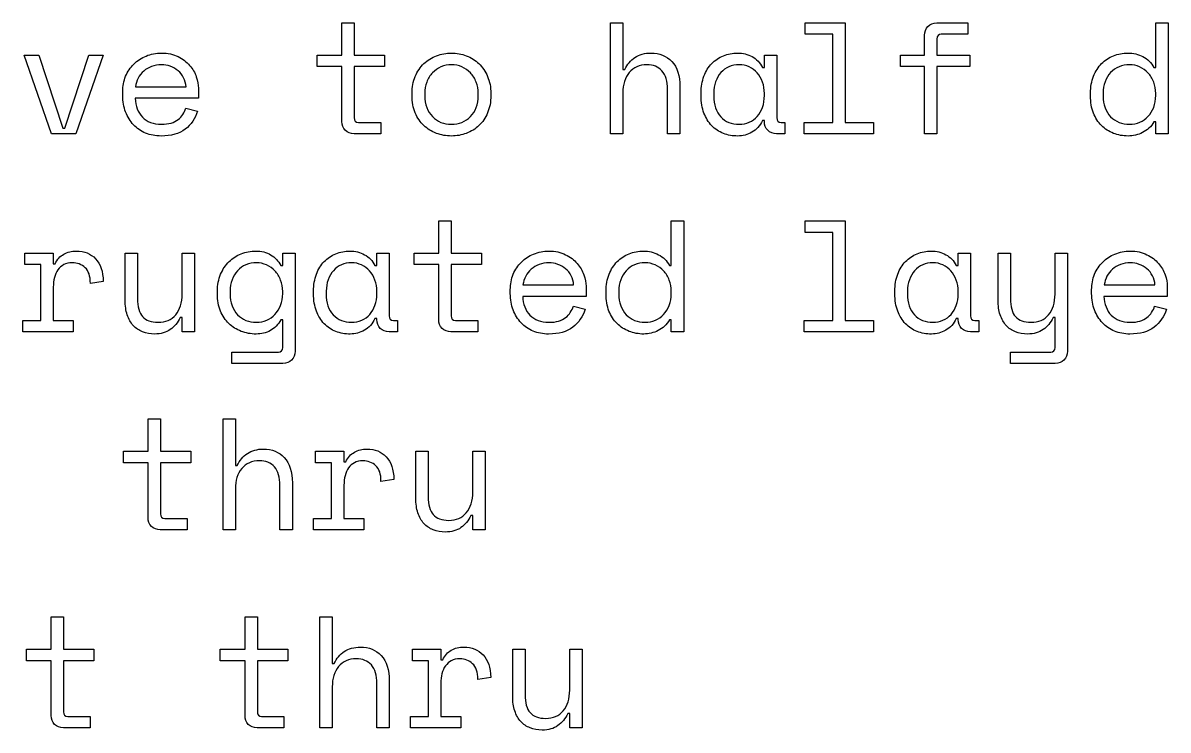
# Model space of a CAD drawing. Extents: x 0 to 841, y 0 to 662.
# Drawn here: x 238.06 to 268.68, y 611.16 to 630.06 of the extents above; entities that cross this region are included whole.
import ezdxf

# ---------------------------------------------------------------- set-up
doc = ezdxf.new("R2010")
doc.units = 0
doc.layers.get('0').update_dxf_attribs({"linetype": 'CONTINUOUS'})

msp = doc.modelspace()

# ---------------------------------------------------------------- linework, layer by layer
at = {"color": 4}
for points in [[(245.928089, 629.197337), (246.588489, 629.197337), (246.588489, 630.060937), (246.918689, 630.060937), (246.918689, 629.197337), (247.731489, 629.197337), (247.731489, 628.892537), (246.918689, 628.892537), (246.918689, 627.529404)], [(254.102649, 627.097604), (253.772449, 627.097604), (253.772449, 630.060937), (254.102649, 630.060937), (254.102649, 628.816337), (254.153449, 628.816337)], [(262.497333, 630.060937), (263.327066, 630.060937), (263.327066, 629.756137), (262.615866, 629.756137)], [(268.30124, 628.867137), (268.35204, 628.867137), (268.35204, 630.060937), (268.682239, 630.060937), (268.682239, 627.097604), (268.35204, 627.097604), (268.35204, 627.419337)], [(261.523667, 629.197337), (262.171367, 629.197337), (262.171367, 629.730737)], [(262.501566, 629.629137), (262.501566, 629.197337), (263.377866, 629.197337), (263.377866, 628.892537), (262.501566, 628.892537), (262.501566, 627.097604), (262.171367, 627.097604), (262.171367, 628.892537), (261.523667, 628.892537), (261.523667, 629.197337)], [(246.588489, 627.427804), (246.588489, 628.892537), (245.928089, 628.892537), (245.928089, 629.197337)], [(257.836434, 628.867137), (257.887234, 628.867137), (257.887234, 629.197337), (258.217434, 629.197337), (258.217434, 627.529404)], [(240.729563, 628.12207), (240.729563, 628.22367)], [(242.753096, 628.316804), (242.753096, 628.04587), (241.059763, 628.04587)], [(241.068229, 628.35067), (242.422896, 628.35067)], [(248.463853, 628.12207), (248.463853, 628.17287)], [(248.802519, 628.17287), (248.802519, 628.12207)], [(250.233386, 628.12207), (250.233386, 628.17287)], [(250.572052, 628.17287), (250.572052, 628.12207)], [(254.102649, 628.189804), (254.102649, 627.097604)], [(255.626648, 628.35067), (255.626648, 627.097604), (255.296448, 627.097604), (255.296448, 628.282937)], [(256.193902, 628.113604), (256.193902, 628.181337)], [(256.532568, 628.181337), (256.532568, 628.113604)], [(257.887234, 628.12207), (257.887234, 628.17287)], [(266.607907, 628.113604), (266.607907, 628.181337)], [(266.946573, 628.181337), (266.946573, 628.113604)], [(268.35204, 628.12207), (268.35204, 628.17287)], [(242.414429, 627.783404), (242.727696, 627.698737)], [(247.032989, 627.402404), (247.629889, 627.402404), (247.629889, 627.097604), (246.914456, 627.097604)], [(257.887234, 627.453204), (257.836434, 627.453204)], [(257.887234, 627.427804), (257.887234, 627.453204)], [(258.331734, 627.402404), (258.437568, 627.402404), (258.437568, 627.097604), (258.213201, 627.097604)], [(268.35204, 627.419337), (268.30124, 627.419337)], [(248.518886, 623.905672), (249.179286, 623.905672), (249.179286, 624.769271), (249.509486, 624.769271), (249.509486, 623.905672), (250.322286, 623.905672), (250.322286, 623.600872), (249.509486, 623.600872), (249.509486, 622.237739)], [(255.347248, 623.575472), (255.398048, 623.575472), (255.398048, 624.769271), (255.728248, 624.769271), (255.728248, 621.805939), (255.398048, 621.805939), (255.398048, 622.127672)], [(238.87113, 622.999738), (238.87113, 622.110739), (239.40453, 622.110739), (239.40453, 621.805939), (238.05833, 621.805939), (238.05833, 622.110739), (238.54093, 622.110739), (238.54093, 623.600872), (238.10913, 623.600872), (238.10913, 623.905672)], [(238.10913, 623.905672), (238.87113, 623.905672), (238.87113, 623.626272), (238.92193, 623.626272)], [(240.793063, 622.652605), (240.793063, 623.905672), (241.123263, 623.905672), (241.123263, 622.694939)], [(242.317062, 623.905672), (242.647262, 623.905672), (242.647262, 621.805939), (242.317062, 621.805939), (242.317062, 622.186939), (242.266262, 622.186939)], [(242.317062, 622.813472), (242.317062, 623.905672)], [(244.954426, 623.575472), (245.005226, 623.575472), (245.005226, 623.905672), (245.335426, 623.905672), (245.335426, 621.289472)], [(247.473256, 623.575472), (247.524056, 623.575472), (247.524056, 623.905672), (247.854256, 623.905672), (247.854256, 622.237739)], [(249.179286, 622.136139), (249.179286, 623.600872), (248.518886, 623.600872), (248.518886, 623.905672)], [(263.018033, 623.575472), (263.068833, 623.575472), (263.068833, 623.905672), (263.399033, 623.905672), (263.399033, 622.237739)], [(264.135633, 622.652605), (264.135633, 623.905672), (264.465833, 623.905672), (264.465833, 622.694939)], [(265.65964, 622.813472), (265.65964, 623.905672), (265.98984, 623.905672), (265.98984, 621.289472)], [(240.208863, 623.152138), (239.86173, 623.101338)], [(251.092749, 622.830405), (251.092749, 622.932005)], [(253.116282, 623.025138), (253.116282, 622.754205), (251.422949, 622.754205)], [(251.431419, 623.059005), (252.786085, 623.059005)], [(266.63754, 622.830405), (266.63754, 622.932005)], [(268.661073, 623.025138), (268.661073, 622.754205), (266.96774, 622.754205)], [(266.976207, 623.059005), (268.330873, 623.059005)], [(243.261093, 622.821938), (243.261093, 622.889672)], [(243.599759, 622.889672), (243.599759, 622.821938)], [(245.005226, 622.830405), (245.005226, 622.881205)], [(245.830723, 622.821938), (245.830723, 622.889672)], [(246.169389, 622.889672), (246.169389, 622.821938)], [(247.524056, 622.830405), (247.524056, 622.881205)], [(253.653915, 622.821938), (253.653915, 622.889672)], [(253.992582, 622.889672), (253.992582, 622.821938)], [(255.398048, 622.830405), (255.398048, 622.881205)], [(261.3755, 622.821938), (261.3755, 622.889672)], [(261.714167, 622.889672), (261.714167, 622.821938)], [(263.068833, 622.830405), (263.068833, 622.881205)], [(252.777616, 622.491739), (253.090882, 622.407072)], [(268.322406, 622.491739), (268.635673, 622.407072)], [(245.005226, 622.127672), (244.954426, 622.127672)], [(245.005226, 621.391072), (245.005226, 622.127672)], [(247.524056, 622.161539), (247.473256, 622.161539)], [(247.524056, 622.136139), (247.524056, 622.161539)], [(247.968556, 622.110739), (248.074389, 622.110739), (248.074389, 621.805939), (247.850022, 621.805939)], [(249.623786, 622.110739), (250.220686, 622.110739), (250.220686, 621.805939), (249.505253, 621.805939)], [(255.398048, 622.127672), (255.347248, 622.127672)], [(263.068833, 622.161539), (263.018033, 622.161539)], [(263.068833, 622.136139), (263.068833, 622.161539)], [(263.513333, 622.110739), (263.619166, 622.110739), (263.619166, 621.805939), (263.3948, 621.805939)], [(265.65964, 622.186939), (265.60884, 622.186939)], [(265.65964, 621.391072), (265.65964, 622.186939)], [(245.009459, 620.959272), (243.642093, 620.959272), (243.642093, 621.264072), (244.890926, 621.264072)], [(265.663874, 620.959272), (264.465833, 620.959272), (264.465833, 621.264072), (265.54534, 621.264072)]]:
    msp.add_lwpolyline(points, dxfattribs=at)
for points in [[(258.954034, 627.402404), (259.716034, 627.402404), (259.716034, 629.756137), (258.979434, 629.756137), (258.979434, 630.060937), (260.046234, 630.060937), (260.046234, 627.402404), (260.808234, 627.402404), (260.808234, 627.097604), (258.954034, 627.097604)], [(239.476496, 627.097604), (238.824563, 627.097604), (238.092197, 629.197337), (238.481663, 629.197337), (239.12513, 627.250004), (239.17593, 627.250004), (239.819396, 629.197337), (240.208863, 629.197337)], [(241.762496, 628.943337)], [(249.517953, 627.351604)], [(257.209901, 627.351604)], [(267.649306, 627.351604)], [(258.954034, 622.110739), (259.716034, 622.110739), (259.716034, 624.464471), (258.979434, 624.464471), (258.979434, 624.769271), (260.046234, 624.769271), (260.046234, 622.110739), (260.808234, 622.110739), (260.808234, 621.805939), (258.954034, 621.805939)], [(252.125682, 623.651672)], [(267.670473, 623.651672)], [(244.302493, 622.059939)], [(246.846723, 622.059939)], [(254.695315, 622.059939)], [(262.3915, 622.059939)]]:
    msp.add_lwpolyline(points, close=True, dxfattribs=at)
at = {"color": 1}
for points in [[(240.746496, 618.614005), (241.406896, 618.614005), (241.406896, 619.477605), (241.737096, 619.477605), (241.737096, 618.614005), (242.549896, 618.614005), (242.549896, 618.309205), (241.737096, 618.309205), (241.737096, 616.946072)], [(243.739459, 616.514272), (243.409259, 616.514272), (243.409259, 619.477605), (243.739459, 619.477605), (243.739459, 618.233005), (243.790259, 618.233005)], [(241.406896, 616.844472), (241.406896, 618.309205), (240.746496, 618.309205), (240.746496, 618.614005)], [(246.643523, 617.708072), (246.643523, 616.819072), (247.176922, 616.819072), (247.176922, 616.514272), (245.830723, 616.514272), (245.830723, 616.819072), (246.313323, 616.819072), (246.313323, 618.309205), (245.881523, 618.309205), (245.881523, 618.614005)], [(245.881523, 618.614005), (246.643523, 618.614005), (246.643523, 618.334605), (246.694323, 618.334605)], [(248.565453, 617.360939), (248.565453, 618.614005), (248.895653, 618.614005), (248.895653, 617.403272)], [(250.089452, 618.614005), (250.419652, 618.614005), (250.419652, 616.514272), (250.089452, 616.514272), (250.089452, 616.895272), (250.038652, 616.895272)], [(250.089452, 617.521805), (250.089452, 618.614005)], [(245.263459, 617.767339), (245.263459, 616.514272), (244.933259, 616.514272), (244.933259, 617.699605)], [(247.981256, 617.860472), (247.634122, 617.809672)], [(243.739459, 617.606472), (243.739459, 616.514272)], [(241.851396, 616.819072), (242.448296, 616.819072), (242.448296, 616.514272), (241.732863, 616.514272)]]:
    msp.add_lwpolyline(points, dxfattribs=at)
at = {"color": 5}
for points in [[(238.155697, 613.32234), (238.816097, 613.32234), (238.816097, 614.185939), (239.146297, 614.185939), (239.146297, 613.32234), (239.959096, 613.32234), (239.959096, 613.01754), (239.146297, 613.01754), (239.146297, 611.654407)], [(243.337293, 613.32234), (243.997693, 613.32234), (243.997693, 614.185939), (244.327893, 614.185939), (244.327893, 613.32234), (245.140692, 613.32234), (245.140692, 613.01754), (244.327893, 613.01754), (244.327893, 611.654407)], [(246.330256, 611.222607), (246.000056, 611.222607), (246.000056, 614.185939), (246.330256, 614.185939), (246.330256, 612.94134), (246.381056, 612.94134)], [(238.816097, 611.552807), (238.816097, 613.01754), (238.155697, 613.01754), (238.155697, 613.32234)], [(243.997693, 611.552807), (243.997693, 613.01754), (243.337293, 613.01754), (243.337293, 613.32234)], [(249.234319, 612.416407), (249.234319, 611.527407), (249.767719, 611.527407), (249.767719, 611.222607), (248.421519, 611.222607), (248.421519, 611.527407), (248.904119, 611.527407), (248.904119, 613.01754), (248.472319, 613.01754), (248.472319, 613.32234)], [(248.472319, 613.32234), (249.234319, 613.32234), (249.234319, 613.04294), (249.285119, 613.04294)], [(251.156249, 612.069273), (251.156249, 613.32234), (251.486449, 613.32234), (251.486449, 612.111607)], [(252.680249, 613.32234), (253.010449, 613.32234), (253.010449, 611.222607), (252.680249, 611.222607), (252.680249, 611.603607), (252.629449, 611.603607)], [(252.680249, 612.23014), (252.680249, 613.32234)], [(250.572052, 612.568807), (250.224919, 612.518007)], [(246.330256, 612.314807), (246.330256, 611.222607)], [(247.854256, 612.475673), (247.854256, 611.222607), (247.524056, 611.222607), (247.524056, 612.40794)], [(239.260597, 611.527407), (239.857496, 611.527407), (239.857496, 611.222607), (239.142063, 611.222607)], [(244.442192, 611.527407), (245.039092, 611.527407), (245.039092, 611.222607), (244.323659, 611.222607)]]:
    msp.add_lwpolyline(points, dxfattribs=at)
at = {"color": 4}
for points in [[(262.171367, 629.730737), (262.171367, 629.826692), (262.201, 629.905714), (262.260267, 629.967803)], [(262.260267, 629.967803), (262.322355, 630.029892), (262.401378, 630.060937), (262.497333, 630.060937)], [(262.615866, 629.756137), (262.539666, 629.756137), (262.501566, 629.713803), (262.501566, 629.629137)], [(241.025896, 628.96027), (241.119029, 629.053403), (241.227685, 629.12537), (241.351863, 629.17617)], [(241.351863, 629.17617), (241.478863, 629.229792), (241.61574, 629.256603), (241.762496, 629.256603)], [(241.762496, 629.256603), (241.934651, 629.256603), (242.082818, 629.224148), (242.206996, 629.159237)], [(242.206996, 629.159237), (242.333996, 629.097148), (242.437007, 629.019537), (242.516029, 628.926404)], [(248.781353, 628.97297), (248.88013, 629.066103), (248.993019, 629.136659), (249.120019, 629.184637)], [(249.120019, 629.184637), (249.247019, 629.232615), (249.379664, 629.256603), (249.517953, 629.256603)], [(249.517953, 629.256603), (249.656241, 629.256603), (249.788886, 629.232615), (249.915886, 629.184637)], [(249.915886, 629.184637), (250.042886, 629.136659), (250.154363, 629.066103), (250.250319, 628.97297)], [(254.153449, 628.816337), (254.21836, 628.951804), (254.308671, 629.059048), (254.424382, 629.13807)], [(254.424382, 629.13807), (254.542915, 629.217092), (254.686848, 629.256603), (254.856182, 629.256603)], [(254.856182, 629.256603), (255.084782, 629.256603), (255.269637, 629.180403), (255.410748, 629.028003)], [(255.410748, 629.028003), (255.554682, 628.878426), (255.626648, 628.652648), (255.626648, 628.35067)], [(256.477535, 628.97297), (256.567846, 629.066103), (256.672268, 629.136659), (256.790801, 629.184637)], [(256.790801, 629.184637), (256.909335, 629.232615), (257.034924, 629.256603), (257.167568, 629.256603)], [(257.167568, 629.256603), (257.311501, 629.256603), (257.441323, 629.224148), (257.557034, 629.159237)], [(257.557034, 629.159237), (257.675568, 629.097148), (257.768701, 628.999781), (257.836434, 628.867137)], [(266.90424, 628.97297), (266.994551, 629.066103), (267.100384, 629.136659), (267.22174, 629.184637)], [(267.22174, 629.184637), (267.343095, 629.232615), (267.471506, 629.256603), (267.606973, 629.256603)], [(267.606973, 629.256603), (267.750906, 629.256603), (267.884962, 629.224148), (268.00914, 629.159237)], [(268.00914, 629.159237), (268.13614, 629.097148), (268.233506, 628.999781), (268.30124, 628.867137)], [(240.805763, 628.634304), (240.859385, 628.761304), (240.932763, 628.869959), (241.025896, 628.96027)], [(241.288363, 628.774004), (241.229096, 628.720381), (241.179707, 628.656881), (241.140196, 628.583504)], [(241.500029, 628.89677), (241.421007, 628.868548), (241.350452, 628.827626), (241.288363, 628.774004)], [(241.762496, 628.943337), (241.669363, 628.943337), (241.581874, 628.927815), (241.500029, 628.89677)], [(241.999562, 628.901004), (241.923362, 628.929226), (241.84434, 628.943337), (241.762496, 628.943337)], [(242.206996, 628.78247), (242.147729, 628.83327), (242.078585, 628.872781), (241.999562, 628.901004)], [(242.355162, 628.596204), (242.318473, 628.669581), (242.269085, 628.73167), (242.206996, 628.78247)], [(242.516029, 628.926404), (242.597873, 628.83327), (242.65714, 628.73167), (242.693829, 628.621604)], [(248.548519, 628.63007), (248.607786, 628.765537), (248.685397, 628.879837), (248.781353, 628.97297)], [(249.009953, 628.727437), (248.945042, 628.659704), (248.894242, 628.577859), (248.857553, 628.481904)], [(249.238553, 628.88407), (249.151064, 628.847381), (249.074864, 628.79517), (249.009953, 628.727437)], [(249.517953, 628.943337), (249.419175, 628.943337), (249.326041, 628.923581), (249.238553, 628.88407)], [(249.797352, 628.88407), (249.709864, 628.923581), (249.61673, 628.943337), (249.517953, 628.943337)], [(250.025952, 628.727437), (249.961041, 628.79517), (249.884841, 628.847381), (249.797352, 628.88407)], [(250.178352, 628.481904), (250.141663, 628.577859), (250.090863, 628.659704), (250.025952, 628.727437)], [(250.250319, 628.97297), (250.349097, 628.879837), (250.426708, 628.765537), (250.483152, 628.63007)], [(254.271982, 628.735904), (254.159093, 628.600437), (254.102649, 628.418404), (254.102649, 628.189804)], [(254.746115, 628.943337), (254.545737, 628.943337), (254.387693, 628.874192), (254.271982, 628.735904)], [(255.148282, 628.778237), (255.049504, 628.888304), (254.915448, 628.943337), (254.746115, 628.943337)], [(255.296448, 628.282937), (255.296448, 628.50307), (255.247059, 628.66817), (255.148282, 628.778237)], [(256.270101, 628.638537), (256.320901, 628.771181), (256.390046, 628.882659), (256.477535, 628.97297)], [(256.723068, 628.73167), (256.663801, 628.666759), (256.617235, 628.586326), (256.583368, 628.49037)], [(256.938968, 628.888304), (256.857124, 628.851615), (256.785157, 628.799404), (256.723068, 628.73167)], [(257.209901, 628.943337), (257.111123, 628.943337), (257.020812, 628.924992), (256.938968, 628.888304)], [(257.476601, 628.88407), (257.394757, 628.923581), (257.305857, 628.943337), (257.209901, 628.943337)], [(257.692501, 628.727437), (257.633234, 628.79517), (257.561268, 628.847381), (257.476601, 628.88407)], [(257.836434, 628.481904), (257.802568, 628.577859), (257.75459, 628.659704), (257.692501, 628.727437)], [(266.68834, 628.634304), (266.741962, 628.76977), (266.813929, 628.882659), (266.90424, 628.97297)], [(267.14554, 628.73167), (267.083451, 628.663937), (267.034062, 628.583504), (266.997373, 628.49037)], [(267.369906, 628.888304), (267.28524, 628.851615), (267.210451, 628.799404), (267.14554, 628.73167)], [(267.649306, 628.943337), (267.550529, 628.943337), (267.457395, 628.924992), (267.369906, 628.888304)], [(267.92024, 628.88407), (267.835573, 628.923581), (267.745262, 628.943337), (267.649306, 628.943337)], [(268.144606, 628.727437), (268.082517, 628.79517), (268.007729, 628.847381), (267.92024, 628.88407)], [(268.297006, 628.481904), (268.260317, 628.577859), (268.209517, 628.659704), (268.144606, 628.727437)], [(240.729563, 628.22367), (240.729563, 628.370426), (240.754963, 628.507304), (240.805763, 628.634304)], [(241.140196, 628.583504), (241.103507, 628.512948), (241.079518, 628.435337), (241.068229, 628.35067)], [(242.422896, 628.35067), (242.417251, 628.440981), (242.394673, 628.522826), (242.355162, 628.596204)], [(242.693829, 628.621604), (242.73334, 628.511537), (242.753096, 628.409937), (242.753096, 628.316804)], [(248.463853, 628.17287), (248.463853, 628.345026), (248.492075, 628.497426), (248.548519, 628.63007)], [(248.857553, 628.481904), (248.820864, 628.38877), (248.802519, 628.285759), (248.802519, 628.17287)], [(250.233386, 628.17287), (250.233386, 628.285759), (250.215041, 628.38877), (250.178352, 628.481904)], [(250.483152, 628.63007), (250.542419, 628.497426), (250.572052, 628.345026), (250.572052, 628.17287)], [(256.193902, 628.181337), (256.193902, 628.353493), (256.219302, 628.505893), (256.270101, 628.638537)], [(256.583368, 628.49037), (256.549501, 628.397237), (256.532568, 628.294226), (256.532568, 628.181337)], [(257.887234, 628.17287), (257.887234, 628.285759), (257.870301, 628.38877), (257.836434, 628.481904)], [(266.607907, 628.181337), (266.607907, 628.35067), (266.634718, 628.501659), (266.68834, 628.634304)], [(266.997373, 628.49037), (266.963507, 628.397237), (266.946573, 628.294226), (266.946573, 628.181337)], [(268.35204, 628.17287), (268.35204, 628.285759), (268.333695, 628.38877), (268.297006, 628.481904)], [(240.805763, 627.681804), (240.754963, 627.814448), (240.729563, 627.961204), (240.729563, 628.12207)], [(248.548519, 627.656404), (248.492075, 627.79187), (248.463853, 627.947093), (248.463853, 628.12207)], [(248.802519, 628.12207), (248.802519, 628.003537), (248.820864, 627.896293), (248.857553, 627.800337)], [(250.178352, 627.800337), (250.215041, 627.896293), (250.233386, 628.003537), (250.233386, 628.12207)], [(250.572052, 628.12207), (250.572052, 627.947093), (250.542419, 627.79187), (250.483152, 627.656404)], [(256.270101, 627.652171), (256.219302, 627.784815), (256.193902, 627.938626), (256.193902, 628.113604)], [(256.532568, 628.113604), (256.532568, 627.873715), (256.594657, 627.686037), (256.718835, 627.550571)], [(257.836434, 627.80457), (257.870301, 627.900526), (257.887234, 628.006359), (257.887234, 628.12207)], [(266.684107, 627.652171), (266.633307, 627.787637), (266.607907, 627.941448), (266.607907, 628.113604)], [(266.946573, 628.113604), (266.946573, 627.99507), (266.963507, 627.889237), (266.997373, 627.796104)], [(268.297006, 627.80457), (268.333695, 627.900526), (268.35204, 628.006359), (268.35204, 628.12207)], [(241.059763, 628.04587), (241.068229, 627.837026), (241.13314, 627.669104), (241.254496, 627.542104)], [(248.857553, 627.800337), (248.894242, 627.707204), (248.945042, 627.626771), (249.009953, 627.559037)], [(250.025952, 627.559037), (250.090863, 627.626771), (250.141663, 627.707204), (250.178352, 627.800337)], [(257.696734, 627.563271), (257.756001, 627.631004), (257.802568, 627.711437), (257.836434, 627.80457)], [(266.997373, 627.796104), (267.034062, 627.702971), (267.083451, 627.622537), (267.14554, 627.554804)], [(268.144606, 627.563271), (268.209517, 627.631004), (268.260317, 627.711437), (268.297006, 627.80457)], [(241.017429, 627.338904), (240.927118, 627.434859), (240.856563, 627.549159), (240.805763, 627.681804)], [(241.254496, 627.542104), (241.375852, 627.415104), (241.545185, 627.351604), (241.762496, 627.351604)], [(242.206996, 627.478604), (242.260618, 627.518115), (242.302951, 627.563271), (242.333996, 627.614071)], [(242.333996, 627.614071), (242.367862, 627.667693), (242.394673, 627.724137), (242.414429, 627.783404)], [(242.727696, 627.698737), (242.668429, 627.504004), (242.558362, 627.344548), (242.397496, 627.220371)], [(246.918689, 627.529404), (246.918689, 627.444737), (246.956789, 627.402404), (247.032989, 627.402404)], [(248.781353, 627.317737), (248.685397, 627.410871), (248.607786, 627.523759), (248.548519, 627.656404)], [(249.009953, 627.559037), (249.074864, 627.491304), (249.149653, 627.439093), (249.234319, 627.402404)], [(249.797352, 627.402404), (249.884841, 627.439093), (249.961041, 627.491304), (250.025952, 627.559037)], [(250.483152, 627.656404), (250.426708, 627.523759), (250.350508, 627.410871), (250.254552, 627.317737)], [(256.477535, 627.313504), (256.390046, 627.406637), (256.320901, 627.519526), (256.270101, 627.652171)], [(256.718835, 627.550571), (256.845835, 627.417926), (257.009524, 627.351604), (257.209901, 627.351604)], [(257.480834, 627.406637), (257.565501, 627.443326), (257.637468, 627.495537), (257.696734, 627.563271)], [(258.217434, 627.529404), (258.217434, 627.444737), (258.255534, 627.402404), (258.331734, 627.402404)], [(266.900007, 627.317737), (266.809695, 627.408048), (266.737729, 627.519526), (266.684107, 627.652171)], [(267.14554, 627.554804), (267.210451, 627.489893), (267.28524, 627.439093), (267.369906, 627.402404)], [(267.924473, 627.406637), (268.00914, 627.443326), (268.082517, 627.495537), (268.144606, 627.563271)], [(241.339163, 627.114537), (241.214985, 627.16816), (241.10774, 627.242948), (241.017429, 627.338904)], [(242.397496, 627.220371), (242.239451, 627.099015), (242.024962, 627.038337), (241.754029, 627.038337)], [(241.762496, 627.351604), (241.861274, 627.351604), (241.947351, 627.362893), (242.020729, 627.385471)], [(242.020729, 627.385471), (242.094107, 627.408048), (242.156196, 627.439093), (242.206996, 627.478604)], [(246.677389, 627.190737), (246.618123, 627.252826), (246.588489, 627.331848), (246.588489, 627.427804)], [(246.914456, 627.097604), (246.8185, 627.097604), (246.739478, 627.128648), (246.677389, 627.190737)], [(249.115786, 627.110304), (248.988786, 627.158282), (248.877308, 627.227426), (248.781353, 627.317737)], [(249.234319, 627.402404), (249.321808, 627.368537), (249.416353, 627.351604), (249.517953, 627.351604)], [(249.517953, 627.351604), (249.619552, 627.351604), (249.712686, 627.368537), (249.797352, 627.402404)], [(250.254552, 627.317737), (250.158597, 627.227426), (250.045708, 627.158282), (249.915886, 627.110304)], [(256.790801, 627.106071), (256.672268, 627.154048), (256.567846, 627.223193), (256.477535, 627.313504)], [(257.209901, 627.351604), (257.308679, 627.351604), (257.39899, 627.369948), (257.480834, 627.406637)], [(257.836434, 627.453204), (257.768701, 627.312093), (257.674157, 627.207671), (257.552801, 627.139937)], [(257.976134, 627.190737), (257.916868, 627.252826), (257.887234, 627.331848), (257.887234, 627.427804)], [(258.213201, 627.097604), (258.117245, 627.097604), (258.038223, 627.128648), (257.976134, 627.190737)], [(267.22174, 627.110304), (267.100384, 627.158282), (266.99314, 627.227426), (266.900007, 627.317737)], [(267.369906, 627.402404), (267.454573, 627.368537), (267.547706, 627.351604), (267.649306, 627.351604)], [(267.649306, 627.351604), (267.748084, 627.351604), (267.839806, 627.369948), (267.924473, 627.406637)], [(268.170006, 627.250004), (268.119206, 627.202026), (268.062762, 627.162515), (268.000673, 627.131471)], [(268.30124, 627.419337), (268.267373, 627.354426), (268.223628, 627.297982), (268.170006, 627.250004)], [(241.754029, 627.038337), (241.604451, 627.038337), (241.466163, 627.063737), (241.339163, 627.114537)], [(249.517953, 627.038337), (249.376841, 627.038337), (249.242786, 627.062326), (249.115786, 627.110304)], [(249.915886, 627.110304), (249.788886, 627.062326), (249.656241, 627.038337), (249.517953, 627.038337)], [(257.176035, 627.038337), (257.037746, 627.038337), (256.909335, 627.060915), (256.790801, 627.106071)], [(257.552801, 627.139937), (257.434268, 627.072204), (257.308679, 627.038337), (257.176035, 627.038337)], [(267.61544, 627.038337), (267.474329, 627.038337), (267.343095, 627.062326), (267.22174, 627.110304)], [(267.810173, 627.063737), (267.74244, 627.046804), (267.677529, 627.038337), (267.61544, 627.038337)], [(268.000673, 627.131471), (267.941406, 627.100426), (267.877906, 627.077848), (267.810173, 627.063737)], [(238.92193, 623.626272), (238.975552, 623.741983), (239.051752, 623.826649), (239.15053, 623.880272)], [(239.15053, 623.880272), (239.249308, 623.936716), (239.362196, 623.964938), (239.489196, 623.964938)], [(239.489196, 623.964938), (239.700863, 623.964938), (239.871607, 623.895794), (240.00143, 623.757505)], [(243.570126, 623.681305), (243.663259, 623.774438), (243.771915, 623.844994), (243.896093, 623.892972)], [(243.896093, 623.892972), (244.02027, 623.940949), (244.150093, 623.964938), (244.285559, 623.964938)], [(244.285559, 623.964938), (244.437959, 623.964938), (244.570604, 623.931072), (244.683492, 623.863338)], [(244.683492, 623.863338), (244.799203, 623.798427), (244.889515, 623.702472), (244.954426, 623.575472)], [(246.114356, 623.681305), (246.204667, 623.774438), (246.309089, 623.844994), (246.427623, 623.892972)], [(246.427623, 623.892972), (246.546156, 623.940949), (246.671745, 623.964938), (246.804389, 623.964938)], [(246.804389, 623.964938), (246.948323, 623.964938), (247.078145, 623.932483), (247.193856, 623.867572)], [(247.193856, 623.867572), (247.312389, 623.805483), (247.405522, 623.708116), (247.473256, 623.575472)], [(251.389083, 623.668605), (251.482216, 623.761738), (251.590872, 623.833705), (251.715052, 623.884505)], [(251.715052, 623.884505), (251.84205, 623.938127), (251.978927, 623.964938), (252.125682, 623.964938)], [(252.125682, 623.964938), (252.297838, 623.964938), (252.446005, 623.932483), (252.570182, 623.867572)], [(252.570182, 623.867572), (252.697184, 623.805483), (252.800195, 623.727872), (252.879216, 623.634738)], [(253.950249, 623.681305), (254.04056, 623.774438), (254.146393, 623.844994), (254.267749, 623.892972)], [(254.267749, 623.892972), (254.389104, 623.940949), (254.517515, 623.964938), (254.652982, 623.964938)], [(254.652982, 623.964938), (254.796915, 623.964938), (254.930971, 623.932483), (255.055148, 623.867572)], [(255.055148, 623.867572), (255.182148, 623.805483), (255.279515, 623.708116), (255.347248, 623.575472)], [(261.659133, 623.681305), (261.749444, 623.774438), (261.853867, 623.844994), (261.9724, 623.892972)], [(261.9724, 623.892972), (262.090933, 623.940949), (262.216522, 623.964938), (262.349167, 623.964938)], [(262.349167, 623.964938), (262.4931, 623.964938), (262.622922, 623.932483), (262.738633, 623.867572)], [(262.738633, 623.867572), (262.857166, 623.805483), (262.9503, 623.708116), (263.018033, 623.575472)], [(266.933873, 623.668605), (267.027007, 623.761738), (267.135662, 623.833705), (267.25984, 623.884505)], [(267.25984, 623.884505), (267.38684, 623.938127), (267.523718, 623.964938), (267.670473, 623.964938)], [(267.670473, 623.964938), (267.842629, 623.964938), (267.990795, 623.932483), (268.114973, 623.867572)], [(268.114973, 623.867572), (268.241973, 623.805483), (268.344984, 623.727872), (268.424006, 623.634738)], [(239.15053, 623.600872), (239.088441, 623.567005), (239.03623, 623.520438), (238.993897, 623.461172)], [(239.37913, 623.651672), (239.291641, 623.651672), (239.215441, 623.634738), (239.15053, 623.600872)], [(239.72203, 623.520438), (239.628896, 623.607927), (239.514596, 623.651672), (239.37913, 623.651672)], [(239.86173, 623.101338), (239.86173, 623.296072), (239.815163, 623.435772), (239.72203, 623.520438)], [(240.00143, 623.757505), (240.131252, 623.619216), (240.200396, 623.417427), (240.208863, 623.152138)], [(243.345759, 623.342638), (243.402204, 623.478105), (243.476993, 623.590994), (243.570126, 623.681305)], [(244.023093, 623.596638), (243.938426, 623.559949), (243.863637, 623.507738), (243.798726, 623.440005)], [(244.302493, 623.651672), (244.203715, 623.651672), (244.110581, 623.633327), (244.023093, 623.596638)], [(244.573426, 623.592405), (244.488759, 623.631916), (244.398448, 623.651672), (244.302493, 623.651672)], [(244.797792, 623.435772), (244.735704, 623.503505), (244.660915, 623.555716), (244.573426, 623.592405)], [(245.906923, 623.346872), (245.957723, 623.479516), (246.026867, 623.590994), (246.114356, 623.681305)], [(246.575789, 623.596638), (246.493945, 623.559949), (246.421978, 623.507738), (246.359889, 623.440005)], [(246.846723, 623.651672), (246.747945, 623.651672), (246.657634, 623.633327), (246.575789, 623.596638)], [(247.113422, 623.592405), (247.031578, 623.631916), (246.942678, 623.651672), (246.846723, 623.651672)], [(247.329322, 623.435772), (247.270056, 623.503505), (247.198089, 623.555716), (247.113422, 623.592405)], [(251.168949, 623.342638), (251.222573, 623.469638), (251.295951, 623.578294), (251.389083, 623.668605)], [(251.863219, 623.605105), (251.784195, 623.576883), (251.713638, 623.535961), (251.651549, 623.482338)], [(252.125682, 623.651672), (252.032551, 623.651672), (251.945063, 623.636149), (251.863219, 623.605105)], [(252.362749, 623.609338), (252.286549, 623.63756), (252.207527, 623.651672), (252.125682, 623.651672)], [(252.570182, 623.490805), (252.510916, 623.541605), (252.441771, 623.581116), (252.362749, 623.609338)], [(252.879216, 623.634738), (252.96106, 623.541605), (253.020328, 623.440005), (253.057018, 623.329938)], [(253.734349, 623.342638), (253.787971, 623.478105), (253.859938, 623.590994), (253.950249, 623.681305)], [(254.415915, 623.596638), (254.331249, 623.559949), (254.25646, 623.507738), (254.191549, 623.440005)], [(254.695315, 623.651672), (254.596537, 623.651672), (254.503404, 623.633327), (254.415915, 623.596638)], [(254.966248, 623.592405), (254.881582, 623.631916), (254.791271, 623.651672), (254.695315, 623.651672)], [(255.190615, 623.435772), (255.128526, 623.503505), (255.053737, 623.555716), (254.966248, 623.592405)], [(261.4517, 623.346872), (261.5025, 623.479516), (261.571645, 623.590994), (261.659133, 623.681305)], [(262.120567, 623.596638), (262.038722, 623.559949), (261.966756, 623.507738), (261.904667, 623.440005)], [(262.3915, 623.651672), (262.292722, 623.651672), (262.202411, 623.633327), (262.120567, 623.596638)], [(262.6582, 623.592405), (262.576355, 623.631916), (262.487455, 623.651672), (262.3915, 623.651672)], [(262.8741, 623.435772), (262.814833, 623.503505), (262.742866, 623.555716), (262.6582, 623.592405)], [(266.71374, 623.342638), (266.767362, 623.469638), (266.84074, 623.578294), (266.933873, 623.668605)], [(267.408006, 623.605105), (267.328984, 623.576883), (267.258429, 623.535961), (267.19634, 623.482338)], [(267.670473, 623.651672), (267.57734, 623.651672), (267.489851, 623.636149), (267.408006, 623.605105)], [(267.90754, 623.609338), (267.83134, 623.63756), (267.752317, 623.651672), (267.670473, 623.651672)], [(268.114973, 623.490805), (268.055706, 623.541605), (267.986562, 623.581116), (267.90754, 623.609338)], [(268.424006, 623.634738), (268.505851, 623.541605), (268.565117, 623.440005), (268.601806, 623.329938)], [(238.900763, 623.253738), (238.881008, 623.174716), (238.87113, 623.09005), (238.87113, 622.999738)], [(238.993897, 623.461172), (238.951563, 623.401905), (238.920519, 623.332761), (238.900763, 623.253738)], [(243.261093, 622.889672), (243.261093, 623.059005), (243.289315, 623.209994), (243.345759, 623.342638)], [(243.650559, 623.198705), (243.616693, 623.105572), (243.599759, 623.002561), (243.599759, 622.889672)], [(243.798726, 623.440005), (243.736637, 623.372272), (243.687248, 623.291838), (243.650559, 623.198705)], [(244.950192, 623.190238), (244.913503, 623.286194), (244.862703, 623.368038), (244.797792, 623.435772)], [(245.830723, 622.889672), (245.830723, 623.061827), (245.856123, 623.214227), (245.906923, 623.346872)], [(246.220189, 623.198705), (246.186323, 623.105572), (246.169389, 623.002561), (246.169389, 622.889672)], [(246.359889, 623.440005), (246.300623, 623.375094), (246.254056, 623.294661), (246.220189, 623.198705)], [(247.473256, 623.190238), (247.439389, 623.286194), (247.391411, 623.368038), (247.329322, 623.435772)], [(251.092749, 622.932005), (251.092749, 623.078761), (251.118149, 623.215638), (251.168949, 623.342638)], [(251.503383, 623.291838), (251.466694, 623.221283), (251.442706, 623.143672), (251.431419, 623.059005)], [(251.651549, 623.482338), (251.592283, 623.428716), (251.542894, 623.365216), (251.503383, 623.291838)], [(252.718349, 623.304538), (252.681662, 623.377916), (252.632273, 623.440005), (252.570182, 623.490805)], [(252.786085, 623.059005), (252.780441, 623.149316), (252.757862, 623.231161), (252.718349, 623.304538)], [(253.057018, 623.329938), (253.096528, 623.219872), (253.116282, 623.118272), (253.116282, 623.025138)], [(253.653915, 622.889672), (253.653915, 623.059005), (253.680727, 623.209994), (253.734349, 623.342638)], [(254.043382, 623.198705), (254.009515, 623.105572), (253.992582, 623.002561), (253.992582, 622.889672)], [(254.191549, 623.440005), (254.12946, 623.372272), (254.080071, 623.291838), (254.043382, 623.198705)], [(255.343015, 623.190238), (255.306326, 623.286194), (255.255526, 623.368038), (255.190615, 623.435772)], [(261.3755, 622.889672), (261.3755, 623.061827), (261.4009, 623.214227), (261.4517, 623.346872)], [(261.764967, 623.198705), (261.7311, 623.105572), (261.714167, 623.002561), (261.714167, 622.889672)], [(261.904667, 623.440005), (261.8454, 623.375094), (261.798833, 623.294661), (261.764967, 623.198705)], [(263.018033, 623.190238), (262.984166, 623.286194), (262.936189, 623.368038), (262.8741, 623.435772)], [(266.63754, 622.932005), (266.63754, 623.078761), (266.66294, 623.215638), (266.71374, 623.342638)], [(267.048173, 623.291838), (267.011484, 623.221283), (266.987495, 623.143672), (266.976207, 623.059005)], [(267.19634, 623.482338), (267.137073, 623.428716), (267.087684, 623.365216), (267.048173, 623.291838)], [(268.26314, 623.304538), (268.226451, 623.377916), (268.177062, 623.440005), (268.114973, 623.490805)], [(268.330873, 623.059005), (268.325228, 623.149316), (268.302651, 623.231161), (268.26314, 623.304538)], [(268.601806, 623.329938), (268.641317, 623.219872), (268.661073, 623.118272), (268.661073, 623.025138)], [(245.005226, 622.881205), (245.005226, 622.994094), (244.986881, 623.097105), (244.950192, 623.190238)], [(247.524056, 622.881205), (247.524056, 622.994094), (247.507122, 623.097105), (247.473256, 623.190238)], [(255.398048, 622.881205), (255.398048, 622.994094), (255.379704, 623.097105), (255.343015, 623.190238)], [(263.068833, 622.881205), (263.068833, 622.994094), (263.0519, 623.097105), (263.018033, 623.190238)], [(240.848096, 622.258905), (240.811407, 622.371794), (240.793063, 622.503027), (240.793063, 622.652605)], [(241.123263, 622.694939), (241.123263, 622.474805), (241.168418, 622.313939), (241.258729, 622.212339)], [(242.143496, 622.263139), (242.259207, 622.401427), (242.317062, 622.584872), (242.317062, 622.813472)], [(243.341526, 622.360505), (243.287904, 622.495972), (243.261093, 622.649783), (243.261093, 622.821938)], [(243.599759, 622.821938), (243.599759, 622.703405), (243.616693, 622.597572), (243.650559, 622.504439)], [(244.950192, 622.512905), (244.986881, 622.608861), (245.005226, 622.714694), (245.005226, 622.830405)], [(245.906923, 622.360505), (245.856123, 622.49315), (245.830723, 622.646961), (245.830723, 622.821938)], [(246.169389, 622.821938), (246.169389, 622.58205), (246.231478, 622.394372), (246.355656, 622.258905)], [(247.473256, 622.512905), (247.507122, 622.608861), (247.524056, 622.714694), (247.524056, 622.830405)], [(251.168949, 622.390139), (251.118149, 622.522783), (251.092749, 622.669539), (251.092749, 622.830405)], [(251.422949, 622.754205), (251.431416, 622.545361), (251.496328, 622.377439), (251.617685, 622.250439)], [(253.730115, 622.360505), (253.679315, 622.495972), (253.653915, 622.649783), (253.653915, 622.821938)], [(253.992582, 622.821938), (253.992582, 622.703405), (254.009515, 622.597572), (254.043382, 622.504439)], [(255.343015, 622.512905), (255.379704, 622.608861), (255.398048, 622.714694), (255.398048, 622.830405)], [(261.4517, 622.360505), (261.4009, 622.49315), (261.3755, 622.646961), (261.3755, 622.821938)], [(261.714167, 622.821938), (261.714167, 622.58205), (261.776256, 622.394372), (261.900433, 622.258905)], [(263.018033, 622.512905), (263.0519, 622.608861), (263.068833, 622.714694), (263.068833, 622.830405)], [(264.190666, 622.258905), (264.153977, 622.371794), (264.135633, 622.503027), (264.135633, 622.652605)], [(264.465833, 622.694939), (264.465833, 622.474805), (264.510991, 622.313939), (264.601307, 622.212339)], [(265.486074, 622.263139), (265.601785, 622.401427), (265.65964, 622.584872), (265.65964, 622.813472)], [(266.71374, 622.390139), (266.66294, 622.522783), (266.63754, 622.669539), (266.63754, 622.830405)], [(266.96774, 622.754205), (266.976207, 622.545361), (267.041118, 622.377439), (267.162473, 622.250439)], [(243.565893, 622.026072), (243.472759, 622.116383), (243.397971, 622.227861), (243.341526, 622.360505)], [(243.650559, 622.504439), (243.687248, 622.411305), (243.736637, 622.330872), (243.798726, 622.263139)], [(244.797792, 622.271605), (244.862703, 622.339339), (244.913503, 622.419772), (244.950192, 622.512905)], [(246.114356, 622.021839), (246.026867, 622.114972), (245.957723, 622.227861), (245.906923, 622.360505)], [(247.333556, 622.271605), (247.392822, 622.339339), (247.439389, 622.419772), (247.473256, 622.512905)], [(251.380616, 622.047239), (251.290305, 622.143194), (251.219749, 622.257494), (251.168949, 622.390139)], [(252.570182, 622.186939), (252.623806, 622.22645), (252.66614, 622.271605), (252.697182, 622.322405)], [(252.697182, 622.322405), (252.731049, 622.376027), (252.75786, 622.432472), (252.777616, 622.491739)], [(253.090882, 622.407072), (253.031616, 622.212339), (252.92155, 622.052883), (252.760685, 621.928705)], [(253.946015, 622.026072), (253.855704, 622.116383), (253.783738, 622.227861), (253.730115, 622.360505)], [(254.043382, 622.504439), (254.080071, 622.411305), (254.12946, 622.330872), (254.191549, 622.263139)], [(255.190615, 622.271605), (255.255526, 622.339339), (255.306326, 622.419772), (255.343015, 622.512905)], [(261.659133, 622.021839), (261.571645, 622.114972), (261.5025, 622.227861), (261.4517, 622.360505)], [(262.878333, 622.271605), (262.9376, 622.339339), (262.984166, 622.419772), (263.018033, 622.512905)], [(266.925407, 622.047239), (266.835095, 622.143194), (266.76454, 622.257494), (266.71374, 622.390139)], [(268.114973, 622.186939), (268.168595, 622.22645), (268.210928, 622.271605), (268.241973, 622.322405)], [(268.241973, 622.322405), (268.27584, 622.376027), (268.302651, 622.432472), (268.322406, 622.491739)], [(268.635673, 622.407072), (268.576406, 622.212339), (268.46634, 622.052883), (268.305473, 621.928705)], [(241.008963, 621.975272), (240.941229, 622.051472), (240.887607, 622.146016), (240.848096, 622.258905)], [(241.258729, 621.805939), (241.162774, 621.842628), (241.079518, 621.899072), (241.008963, 621.975272)], [(241.258729, 622.212339), (241.34904, 622.110739), (241.487329, 622.059939), (241.673596, 622.059939)], [(241.673596, 622.059939), (241.873974, 622.059939), (242.030607, 622.127672), (242.143496, 622.263139)], [(242.266262, 622.186939), (242.198529, 622.051472), (242.109629, 621.944228), (241.999562, 621.865205)], [(243.896093, 621.818639), (243.771915, 621.866617), (243.661848, 621.935761), (243.565893, 622.026072)], [(243.798726, 622.263139), (243.863637, 622.198228), (243.938426, 622.147428), (244.023093, 622.110739)], [(244.023093, 622.110739), (244.107759, 622.076872), (244.200893, 622.059939), (244.302493, 622.059939)], [(244.302493, 622.059939), (244.40127, 622.059939), (244.492992, 622.078283), (244.577659, 622.114972)], [(244.577659, 622.114972), (244.662326, 622.151661), (244.735704, 622.203872), (244.797792, 622.271605)], [(244.954426, 622.127672), (244.886692, 622.000672), (244.793559, 621.904717), (244.675026, 621.839805)], [(246.427623, 621.814405), (246.309089, 621.862383), (246.204667, 621.931528), (246.114356, 622.021839)], [(246.355656, 622.258905), (246.482656, 622.126261), (246.646345, 622.059939), (246.846723, 622.059939)], [(246.846723, 622.059939), (246.9455, 622.059939), (247.035811, 622.078283), (247.117656, 622.114972)], [(247.117656, 622.114972), (247.202322, 622.151661), (247.274289, 622.203872), (247.333556, 622.271605)], [(247.473256, 622.161539), (247.405522, 622.020428), (247.310978, 621.916005), (247.189622, 621.848272)], [(247.612956, 621.899072), (247.553689, 621.961161), (247.524056, 622.040183), (247.524056, 622.136139)], [(247.854256, 622.237739), (247.854256, 622.153072), (247.892356, 622.110739), (247.968556, 622.110739)], [(249.268186, 621.899072), (249.208919, 621.961161), (249.179286, 622.040183), (249.179286, 622.136139)], [(249.509486, 622.237739), (249.509486, 622.153072), (249.547586, 622.110739), (249.623786, 622.110739)], [(251.702352, 621.822872), (251.578172, 621.876494), (251.470927, 621.951283), (251.380616, 622.047239)], [(251.617685, 622.250439), (251.739039, 622.123439), (251.908371, 622.059939), (252.125682, 622.059939)], [(252.125682, 622.059939), (252.22446, 622.059939), (252.310538, 622.071228), (252.383916, 622.093805)], [(252.383916, 622.093805), (252.457294, 622.116383), (252.519382, 622.147428), (252.570182, 622.186939)], [(254.267749, 621.818639), (254.146393, 621.866617), (254.039149, 621.935761), (253.946015, 622.026072)], [(254.191549, 622.263139), (254.25646, 622.198228), (254.331249, 622.147428), (254.415915, 622.110739)], [(254.415915, 622.110739), (254.500582, 622.076872), (254.593715, 622.059939), (254.695315, 622.059939)], [(254.695315, 622.059939), (254.794093, 622.059939), (254.885815, 622.078283), (254.970482, 622.114972)], [(254.970482, 622.114972), (255.055148, 622.151661), (255.128526, 622.203872), (255.190615, 622.271605)], [(255.347248, 622.127672), (255.313382, 622.062761), (255.269637, 622.006316), (255.216015, 621.958339)], [(261.9724, 621.814405), (261.853867, 621.862383), (261.749444, 621.931528), (261.659133, 622.021839)], [(261.900433, 622.258905), (262.027433, 622.126261), (262.191122, 622.059939), (262.3915, 622.059939)], [(262.3915, 622.059939), (262.490278, 622.059939), (262.580589, 622.078283), (262.662433, 622.114972)], [(262.662433, 622.114972), (262.7471, 622.151661), (262.819066, 622.203872), (262.878333, 622.271605)], [(263.018033, 622.161539), (262.9503, 622.020428), (262.855755, 621.916005), (262.7344, 621.848272)], [(263.157733, 621.899072), (263.098466, 621.961161), (263.068833, 622.040183), (263.068833, 622.136139)], [(263.399033, 622.237739), (263.399033, 622.153072), (263.437133, 622.110739), (263.513333, 622.110739)], [(264.351533, 621.975272), (264.283799, 622.051472), (264.230177, 622.146016), (264.190666, 622.258905)], [(264.601307, 621.805939), (264.505346, 621.842628), (264.422088, 621.899072), (264.351533, 621.975272)], [(264.601307, 622.212339), (264.691618, 622.110739), (264.829907, 622.059939), (265.016174, 622.059939)], [(265.016174, 622.059939), (265.216551, 622.059939), (265.373185, 622.127672), (265.486074, 622.263139)], [(265.60884, 622.186939), (265.541107, 622.051472), (265.452207, 621.944228), (265.34214, 621.865205)], [(267.24714, 621.822872), (267.122962, 621.876494), (267.015718, 621.951283), (266.925407, 622.047239)], [(267.162473, 622.250439), (267.283829, 622.123439), (267.453162, 622.059939), (267.670473, 622.059939)], [(267.670473, 622.059939), (267.769251, 622.059939), (267.855329, 622.071228), (267.928706, 622.093805)], [(267.928706, 622.093805), (268.002084, 622.116383), (268.064173, 622.147428), (268.114973, 622.186939)], [(241.580463, 621.746672), (241.464751, 621.746672), (241.357507, 621.766428), (241.258729, 621.805939)], [(241.999562, 621.865205), (241.889496, 621.786183), (241.749796, 621.746672), (241.580463, 621.746672)], [(244.294026, 621.746672), (244.152915, 621.746672), (244.02027, 621.770661), (243.896093, 621.818639)], [(244.675026, 621.839805), (244.559315, 621.777717), (244.432315, 621.746672), (244.294026, 621.746672)], [(246.812856, 621.746672), (246.674567, 621.746672), (246.546156, 621.76925), (246.427623, 621.814405)], [(247.189622, 621.848272), (247.071089, 621.780539), (246.9455, 621.746672), (246.812856, 621.746672)], [(247.850022, 621.805939), (247.754067, 621.805939), (247.675045, 621.836983), (247.612956, 621.899072)], [(249.505253, 621.805939), (249.409297, 621.805939), (249.330275, 621.836983), (249.268186, 621.899072)], [(252.117216, 621.746672), (251.967638, 621.746672), (251.82935, 621.772072), (251.702352, 621.822872)], [(252.760685, 621.928705), (252.602639, 621.80735), (252.388149, 621.746672), (252.117216, 621.746672)], [(254.661448, 621.746672), (254.520337, 621.746672), (254.389104, 621.770661), (254.267749, 621.818639)], [(254.856182, 621.772072), (254.788448, 621.755139), (254.723537, 621.746672), (254.661448, 621.746672)], [(255.046682, 621.839805), (254.987415, 621.808761), (254.923915, 621.786183), (254.856182, 621.772072)], [(255.216015, 621.958339), (255.165215, 621.910361), (255.108771, 621.87085), (255.046682, 621.839805)], [(262.357633, 621.746672), (262.219344, 621.746672), (262.090933, 621.76925), (261.9724, 621.814405)], [(262.7344, 621.848272), (262.615866, 621.780539), (262.490278, 621.746672), (262.357633, 621.746672)], [(263.3948, 621.805939), (263.298844, 621.805939), (263.219822, 621.836983), (263.157733, 621.899072)], [(264.92304, 621.746672), (264.807329, 621.746672), (264.700085, 621.766428), (264.601307, 621.805939)], [(265.34214, 621.865205), (265.232074, 621.786183), (265.092374, 621.746672), (264.92304, 621.746672)], [(267.662006, 621.746672), (267.512429, 621.746672), (267.37414, 621.772072), (267.24714, 621.822872)], [(268.305473, 621.928705), (268.147428, 621.80735), (267.93294, 621.746672), (267.662006, 621.746672)], [(244.890926, 621.264072), (244.967126, 621.264072), (245.005226, 621.306406), (245.005226, 621.391072)], [(265.54534, 621.264072), (265.62154, 621.264072), (265.65964, 621.306406), (265.65964, 621.391072)], [(245.335426, 621.289472), (245.335426, 621.193517), (245.304381, 621.114494), (245.242292, 621.052406)], [(265.98984, 621.289472), (265.98984, 621.193517), (265.958796, 621.114494), (265.896707, 621.052406)], [(245.242292, 621.052406), (245.183026, 620.990317), (245.105415, 620.959272), (245.009459, 620.959272)], [(265.896707, 621.052406), (265.83744, 620.990317), (265.759829, 620.959272), (265.663874, 620.959272)]]:
    msp.add_open_spline(points, degree=3, dxfattribs=at)
at = {"color": 1}
for points in [[(244.061193, 618.554738), (244.179726, 618.633761), (244.323659, 618.673272), (244.492992, 618.673272)], [(244.492992, 618.673272), (244.721592, 618.673272), (244.906448, 618.597072), (245.047559, 618.444672)], [(246.922923, 618.588605), (247.0217, 618.645049), (247.134589, 618.673272), (247.261589, 618.673272)], [(247.261589, 618.673272), (247.473256, 618.673272), (247.644, 618.604127), (247.773822, 618.465838)], [(243.790259, 618.233005), (243.85517, 618.368472), (243.945482, 618.475716), (244.061193, 618.554738)], [(244.382926, 618.360005), (244.182548, 618.360005), (244.024504, 618.290861), (243.908793, 618.152572)], [(244.785092, 618.194905), (244.686315, 618.304972), (244.552259, 618.360005), (244.382926, 618.360005)], [(245.047559, 618.444672), (245.191492, 618.295094), (245.263459, 618.069316), (245.263459, 617.767339)], [(246.694323, 618.334605), (246.747945, 618.450316), (246.824145, 618.534983), (246.922923, 618.588605)], [(246.922923, 618.309205), (246.860834, 618.275338), (246.808623, 618.228772), (246.766289, 618.169505)], [(247.151522, 618.360005), (247.064034, 618.360005), (246.987834, 618.343072), (246.922923, 618.309205)], [(247.494422, 618.228772), (247.401289, 618.316261), (247.286989, 618.360005), (247.151522, 618.360005)], [(247.773822, 618.465838), (247.903644, 618.327549), (247.972789, 618.125761), (247.981256, 617.860472)], [(243.908793, 618.152572), (243.795904, 618.017105), (243.739459, 617.835072), (243.739459, 617.606472)], [(244.933259, 617.699605), (244.933259, 617.919738), (244.88387, 618.084838), (244.785092, 618.194905)], [(246.766289, 618.169505), (246.723956, 618.110238), (246.692911, 618.041094), (246.673156, 617.962072)], [(247.634122, 617.809672), (247.634122, 618.004405), (247.587556, 618.144105), (247.494422, 618.228772)], [(246.673156, 617.962072), (246.6534, 617.88305), (246.643523, 617.798383), (246.643523, 617.708072)], [(248.895653, 617.403272), (248.895653, 617.183139), (248.940808, 617.022272), (249.031119, 616.920672)], [(249.915886, 616.971472), (250.031597, 617.109761), (250.089452, 617.293205), (250.089452, 617.521805)], [(248.620486, 616.967239), (248.583797, 617.080128), (248.565453, 617.211361), (248.565453, 617.360939)], [(241.495796, 616.607405), (241.436529, 616.669494), (241.406896, 616.748517), (241.406896, 616.844472)], [(241.737096, 616.946072), (241.737096, 616.861405), (241.775196, 616.819072), (241.851396, 616.819072)], [(248.781353, 616.683605), (248.713619, 616.759805), (248.659997, 616.85435), (248.620486, 616.967239)], [(249.031119, 616.920672), (249.12143, 616.819072), (249.259719, 616.768272), (249.445986, 616.768272)], [(249.445986, 616.768272), (249.646364, 616.768272), (249.802997, 616.836005), (249.915886, 616.971472)], [(250.038652, 616.895272), (249.970919, 616.759805), (249.882019, 616.652561), (249.771952, 616.573539)], [(241.732863, 616.514272), (241.636907, 616.514272), (241.557885, 616.545317), (241.495796, 616.607405)], [(249.031119, 616.514272), (248.935164, 616.550961), (248.851908, 616.607405), (248.781353, 616.683605)], [(249.352853, 616.455006), (249.237141, 616.455006), (249.129897, 616.474761), (249.031119, 616.514272)], [(249.771952, 616.573539), (249.661886, 616.494517), (249.522186, 616.455006), (249.352853, 616.455006)]]:
    msp.add_open_spline(points, degree=3, dxfattribs=at)
at = {"color": 5}
for points in [[(246.381056, 612.94134), (246.445967, 613.076806), (246.536278, 613.184051), (246.651989, 613.263073)], [(246.651989, 613.263073), (246.770523, 613.342095), (246.914456, 613.381606), (247.083789, 613.381606)], [(247.083789, 613.381606), (247.312389, 613.381606), (247.497245, 613.305406), (247.638356, 613.153006)], [(247.638356, 613.153006), (247.782289, 613.003429), (247.854256, 612.777651), (247.854256, 612.475673)], [(249.285119, 613.04294), (249.338741, 613.158651), (249.414941, 613.243317), (249.513719, 613.29694)], [(249.513719, 613.29694), (249.612497, 613.353384), (249.725386, 613.381606), (249.852386, 613.381606)], [(249.852386, 613.381606), (250.064052, 613.381606), (250.234797, 613.312462), (250.364619, 613.174173)], [(250.364619, 613.174173), (250.494441, 613.035884), (250.563586, 612.834095), (250.572052, 612.568807)], [(246.499589, 612.860906), (246.3867, 612.72544), (246.330256, 612.543407), (246.330256, 612.314807)], [(246.973722, 613.06834), (246.773345, 613.06834), (246.6153, 612.999195), (246.499589, 612.860906)], [(247.375889, 612.90324), (247.277111, 613.013306), (247.143056, 613.06834), (246.973722, 613.06834)], [(247.524056, 612.40794), (247.524056, 612.628073), (247.474667, 612.793173), (247.375889, 612.90324)], [(249.357086, 612.87784), (249.314753, 612.818573), (249.283708, 612.749429), (249.263953, 612.670407)], [(249.513719, 613.01754), (249.45163, 612.983673), (249.399419, 612.937106), (249.357086, 612.87784)], [(249.742319, 613.06834), (249.65483, 613.06834), (249.57863, 613.051406), (249.513719, 613.01754)], [(250.085219, 612.937106), (249.992086, 613.024595), (249.877786, 613.06834), (249.742319, 613.06834)], [(250.224919, 612.518007), (250.224919, 612.71274), (250.178352, 612.85244), (250.085219, 612.937106)], [(249.263953, 612.670407), (249.244197, 612.591384), (249.234319, 612.506718), (249.234319, 612.416407)], [(252.506682, 611.679807), (252.622393, 611.818096), (252.680249, 612.00154), (252.680249, 612.23014)], [(251.211285, 611.675573), (251.174595, 611.788462), (251.156249, 611.919696), (251.156249, 612.069273)], [(251.486449, 612.111607), (251.486449, 611.891473), (251.531605, 611.730607), (251.621916, 611.629007)], [(239.146297, 611.654407), (239.146297, 611.56974), (239.184397, 611.527407), (239.260597, 611.527407)], [(244.327893, 611.654407), (244.327893, 611.56974), (244.365993, 611.527407), (244.442192, 611.527407)], [(251.372152, 611.39194), (251.304417, 611.46814), (251.250795, 611.562685), (251.211285, 611.675573)], [(251.621916, 611.629007), (251.712227, 611.527407), (251.850517, 611.476607), (252.036785, 611.476607)], [(252.036785, 611.476607), (252.237161, 611.476607), (252.393794, 611.54434), (252.506682, 611.679807)], [(252.629449, 611.603607), (252.561717, 611.46814), (252.472817, 611.360896), (252.362749, 611.281874)], [(238.904997, 611.31574), (238.84573, 611.377829), (238.816097, 611.456851), (238.816097, 611.552807)], [(239.142063, 611.222607), (239.046108, 611.222607), (238.967085, 611.253651), (238.904997, 611.31574)], [(244.086593, 611.31574), (244.027326, 611.377829), (243.997693, 611.456851), (243.997693, 611.552807)], [(244.323659, 611.222607), (244.227704, 611.222607), (244.148681, 611.253651), (244.086593, 611.31574)], [(251.621916, 611.222607), (251.52596, 611.259296), (251.442706, 611.31574), (251.372152, 611.39194)], [(252.362749, 611.281874), (252.252684, 611.202851), (252.112984, 611.16334), (251.943649, 611.16334)], [(251.943649, 611.16334), (251.827938, 611.16334), (251.720694, 611.183096), (251.621916, 611.222607)]]:
    msp.add_open_spline(points, degree=3, dxfattribs=at)

doc.saveas('drawing.dxf')
